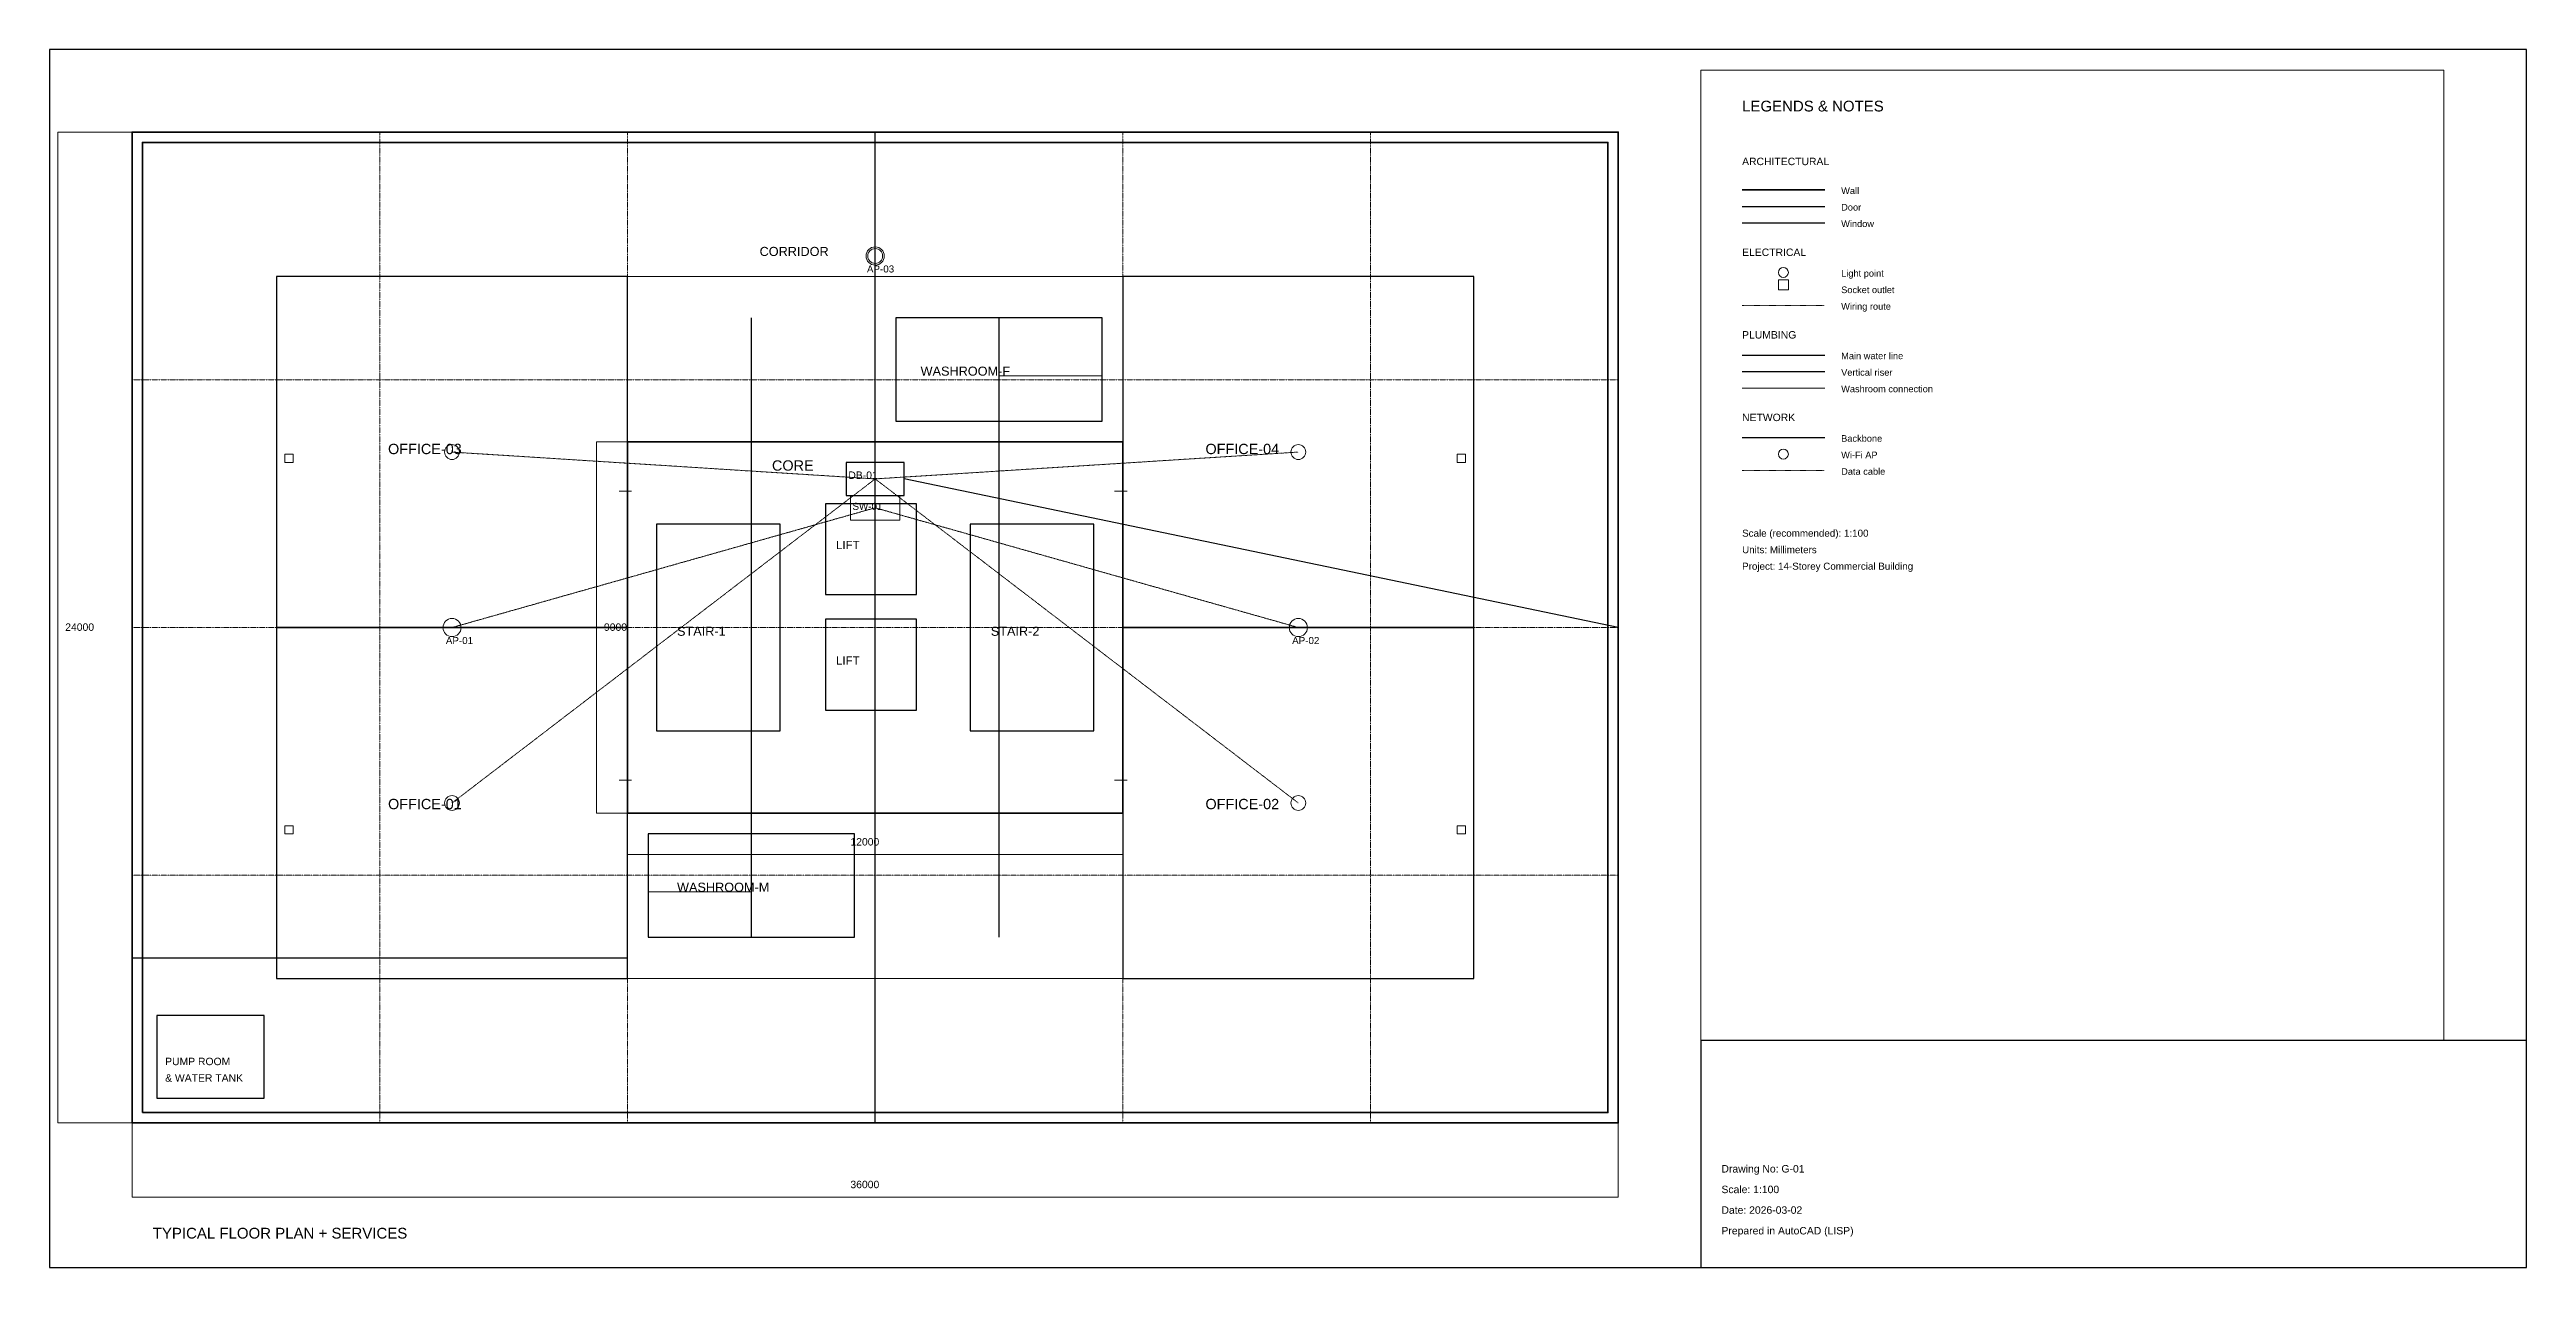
# Model space of a CAD drawing. Header units: millimetres. Extents: x -2000 to 58000, y -3500 to 26000.
import ezdxf

# ---------------------------------------------------------------- set-up
doc = ezdxf.new("R2010")
doc.units = ezdxf.units.MM
doc.linetypes.add('CENTER', pattern=[2, 1.25, -0.25, 0.25, -0.25])
doc.linetypes.add('DASHDOT', pattern=[1, 0.5, -0.25, 0, -0.25])
for name, color, linetype, lineweight in [('A-CORRIDOR', 8, 'Continuous', 20), ('A-DIMS', 1, 'Continuous', 18), ('A-DOOR', 30, 'Continuous', 25), ('A-ELEVATOR', 6, 'Continuous', 30), ('A-GRID', 9, 'CENTER', 15), ('A-ROOM-TEXT', 3, 'Continuous', 18), ('A-STAIR', 2, 'Continuous', 30), ('A-WALL', 7, 'Continuous', 35), ('A-WINDOW', 4, 'Continuous', 25), ('E-LEGEND', 30, 'Continuous', 15), ('E-LIGHT', 3, 'Continuous', 20), ('E-PANEL', 2, 'Continuous', 25), ('E-POWER-MAIN', 1, 'Continuous', 30), ('E-SOCKET', 4, 'Continuous', 20), ('E-SWITCH', 5, 'Continuous', 20), ('E-WIRE', 6, 'DASHDOT', 18), ('N-AP', 202, 'Continuous', 20), ('N-BACKBONE', 200, 'Continuous', 30), ('N-DATA-CABLE', 203, 'DASHDOT', 18), ('N-LABEL', 204, 'Continuous', 15), ('N-SWITCH', 201, 'Continuous', 20), ('P-HORIZ-PIPE', 153, 'Continuous', 20), ('P-RISER', 152, 'Continuous', 25), ('P-SYMBOL', 156, 'Continuous', 15), ('P-TANK-PUMP', 155, 'Continuous', 25), ('P-WATER-MAIN', 151, 'Continuous', 30), ('P-WC-CONN', 154, 'Continuous', 20), ('X-LEGEND', 8, 'Continuous', 18), ('X-NOTES', 9, 'Continuous', 15)]:
    doc.layers.add(name, color=color, linetype=linetype, lineweight=lineweight)
doc.layers.add('A-ROOM', color=3, linetype='Continuous')
doc.layers.add('X-TITLE', color=7, linetype='Continuous')
doc.styles.get("Standard").update_dxf_attribs({"font": 'arial.ttf'})

msp = doc.modelspace()

# ---------------------------------------------------------------- linework, layer by layer
at = {"layer": 'A-CORRIDOR'}
msp.add_lwpolyline([(3500, 3500), (32500, 3500), (32500, 20500), (3500, 20500)], close=True, dxfattribs=at)
at = {"layer": 'A-DIMS'}
for p, q in [((-1800, 0), (-1800, 24000)), ((0, 24000), (-1800, 24000)), ((11250, 7500), (11250, 16500)), ((12000, 16500), (11250, 16500)), ((12000, 7500), (11250, 7500)), ((12000, 7500), (12000, 6500)), ((24000, 7500), (24000, 6500)), ((12000, 6500), (24000, 6500)), ((0, 0), (-1800, 0)), ((0, 0), (0, -1800)), ((36000, 0), (36000, -1800)), ((0, -1800), (36000, -1800))]:
    msp.add_line(p, q, dxfattribs=at)
at = {"layer": 'A-DOOR'}
for p, q in [((39000, 22200), (41000, 22200)), ((19500, 16500), (20500, 16500)), ((12000, 15000), (12000, 16000)), ((24000, 15000), (24000, 16000)), ((12000, 8000), (12000, 9000)), ((24000, 8000), (24000, 9000)), ((15500, 7500), (16500, 7500))]:
    msp.add_line(p, q, dxfattribs=at)
at = {"layer": 'A-ELEVATOR'}
for points in [[(16800, 12800), (19000, 12800), (19000, 15000), (16800, 15000)], [(16800, 10000), (19000, 10000), (19000, 12200), (16800, 12200)]]:
    msp.add_lwpolyline(points, close=True, dxfattribs=at)
at = {"layer": 'A-GRID'}
for p, q in [((6000, 0), (6000, 24000)), ((12000, 0), (12000, 24000)), ((18000, 0), (18000, 24000)), ((24000, 0), (24000, 24000)), ((30000, 0), (30000, 24000)), ((0, 18000), (36000, 18000)), ((0, 12000), (36000, 12000)), ((0, 6000), (36000, 6000))]:
    msp.add_line(p, q, dxfattribs=at)
at = {"layer": 'A-ROOM'}
for points in [[(3500, 12000), (12000, 12000), (12000, 20500), (3500, 20500)], [(24000, 12000), (32500, 12000), (32500, 20500), (24000, 20500)], [(18500, 17000), (23500, 17000), (23500, 19500), (18500, 19500)], [(3500, 3500), (12000, 3500), (12000, 12000), (3500, 12000)], [(24000, 3500), (32500, 3500), (32500, 12000), (24000, 12000)], [(12500, 4500), (17500, 4500), (17500, 7000), (12500, 7000)]]:
    msp.add_lwpolyline(points, close=True, dxfattribs=at)
at = {"layer": 'A-STAIR'}
for points in [[(12700, 9500), (15700, 9500), (15700, 14500), (12700, 14500)], [(20300, 9500), (23300, 9500), (23300, 14500), (20300, 14500)]]:
    msp.add_lwpolyline(points, close=True, dxfattribs=at)
at = {"layer": 'A-WALL'}
msp.add_line((39000, 22600), (41000, 22600), dxfattribs=at)
for points in [[(0, 0), (36000, 0), (36000, 24000), (0, 24000)], [(0, 0), (36000, 0), (36000, 24000), (0, 24000)], [(0, 0), (36000, 0), (36000, 24000), (0, 24000)], [(0, 0), (36000, 0), (36000, 24000), (0, 24000)], [(250, 250), (35750, 250), (35750, 23750), (250, 23750)], [(12000, 7500), (24000, 7500), (24000, 16500), (12000, 16500)]]:
    msp.add_lwpolyline(points, close=True, dxfattribs=at)
at = {"layer": 'A-WINDOW'}
for p, q in [((5000, 24000), (9000, 24000)), ((14000, 24000), (18000, 24000)), ((22000, 24000), (26000, 24000)), ((28000, 24000), (32000, 24000)), ((39000, 21800), (41000, 21800)), ((5000, 0), (9000, 0)), ((14000, 0), (18000, 0)), ((22000, 0), (26000, 0)), ((28000, 0), (32000, 0))]:
    msp.add_line(p, q, dxfattribs=at)
at = {"layer": 'E-LIGHT'}
for centre, radius in [((18000, 21000), 180), ((40000, 20600), 120), ((7750, 16250), 180), ((28250, 16250), 180), ((7750, 7750), 180), ((28250, 7750), 180)]:
    msp.add_circle(centre, radius, dxfattribs=at)
at = {"layer": 'E-PANEL'}
msp.add_lwpolyline([(17300, 15200), (18700, 15200), (18700, 16000), (17300, 16000)], close=True, dxfattribs=at)
at = {"layer": 'E-POWER-MAIN'}
msp.add_line((36000, 12000), (18700, 15600), dxfattribs=at)
at = {"layer": 'E-SOCKET'}
for points in [[(39880, 20180), (40120, 20180), (40120, 20420), (39880, 20420)], [(3700, 16000), (3900, 16000), (3900, 16200), (3700, 16200)], [(32100, 16000), (32300, 16000), (32300, 16200), (32100, 16200)], [(3700, 7000), (3900, 7000), (3900, 7200), (3700, 7200)], [(32100, 7000), (32300, 7000), (32300, 7200), (32100, 7200)]]:
    msp.add_lwpolyline(points, close=True, dxfattribs=at)
at = {"layer": 'E-SWITCH'}
for p, q in [((11800, 15300), (12100, 15300)), ((23800, 15300), (24100, 15300)), ((11800, 8300), (12100, 8300)), ((23800, 8300), (24100, 8300))]:
    msp.add_line(p, q, dxfattribs=at)
at = {"layer": 'E-WIRE'}
for p, q in [((18000, 15600), (18000, 21000)), ((39000, 19800), (41000, 19800)), ((18000, 15600), (7750, 16250)), ((18000, 15600), (28250, 16250)), ((18000, 15600), (7750, 7750)), ((18000, 15600), (28250, 7750))]:
    msp.add_line(p, q, dxfattribs=at)
at = {"layer": 'N-AP'}
for centre, radius in [((18000, 21000), 220), ((40000, 16200), 120), ((7750, 12000), 220), ((28250, 12000), 220)]:
    msp.add_circle(centre, radius, dxfattribs=at)
at = {"layer": 'N-BACKBONE'}
for p, q in [((18000, 0), (18000, 24000)), ((39000, 16600), (41000, 16600))]:
    msp.add_line(p, q, dxfattribs=at)
at = {"layer": 'N-DATA-CABLE'}
for p, q in [((18000, 14900), (18000, 21000)), ((39000, 15800), (41000, 15800)), ((18000, 14900), (7750, 12000)), ((18000, 14900), (28250, 12000))]:
    msp.add_line(p, q, dxfattribs=at)
at = {"layer": 'N-SWITCH'}
msp.add_lwpolyline([(17400, 14600), (18600, 14600), (18600, 15200), (17400, 15200)], close=True, dxfattribs=at)
at = {"layer": 'P-HORIZ-PIPE'}
for p, q in [((21000, 18100), (23500, 18100)), ((15000, 5600), (12500, 5600))]:
    msp.add_line(p, q, dxfattribs=at)
at = {"layer": 'P-RISER'}
for p, q in [((15000, 4500), (15000, 19500)), ((21000, 4500), (21000, 19500)), ((39000, 18200), (41000, 18200))]:
    msp.add_line(p, q, dxfattribs=at)
at = {"layer": 'P-TANK-PUMP'}
msp.add_lwpolyline([(600, 600), (3200, 600), (3200, 2600), (600, 2600)], close=True, dxfattribs=at)
at = {"layer": 'P-WATER-MAIN'}
for p, q in [((39000, 18600), (41000, 18600)), ((0, 4000), (12000, 4000))]:
    msp.add_line(p, q, dxfattribs=at)
at = {"layer": 'P-WC-CONN'}
for p, q in [((18500, 18100), (18500, 19000)), ((23500, 18100), (23500, 19000)), ((39000, 17800), (41000, 17800)), ((12500, 5600), (12500, 6500)), ((17500, 5600), (17500, 6500))]:
    msp.add_line(p, q, dxfattribs=at)
at = {"layer": 'X-LEGEND'}
msp.add_lwpolyline([(38000, 2000), (56000, 2000), (56000, 25500), (38000, 25500)], close=True, dxfattribs=at)
at = {"layer": 'X-TITLE'}
for points in [[(-2000, -3500), (58000, -3500), (58000, 26000), (-2000, 26000)], [(38000, -3500), (58000, -3500), (58000, 2000), (38000, 2000)]]:
    msp.add_lwpolyline(points, close=True, dxfattribs=at)

# ---------------------------------------------------------------- texts
at = {"layer": 'A-DIMS'}
for s, p in [('24000', (-1620, 11920)), ('9000', (11430, 11920)), ('12000', (17400, 6720)), ('36000', (17400, -1580))]:
    msp.add_text(s, height=180, dxfattribs=at).set_placement(p)
at = {"layer": 'A-ROOM-TEXT'}
for s, height, p in [('CORRIDOR', 220, (15200, 21000)), ('WASHROOM-F', 220, (19100, 18100)), ('OFFICE-03', 250, (6200, 16200)), ('OFFICE-04', 250, (26000, 16200)), ('CORE', 250, (15500, 15800)), ('LIFT', 200, (17050, 13900)), ('STAIR-1', 220, (13200, 11800)), ('STAIR-2', 220, (20800, 11800)), ('LIFT', 200, (17050, 11100)), ('OFFICE-01', 250, (6200, 7600)), ('OFFICE-02', 250, (26000, 7600)), ('WASHROOM-M', 220, (13200, 5600))]:
    msp.add_text(s, height=height, dxfattribs=at).set_placement(p)
at = {"layer": 'E-LEGEND'}
msp.add_text('DB-01', height=180, dxfattribs=at).set_placement((17350, 15600))
at = {"layer": 'N-LABEL'}
for s, p in [('AP-03', (17800, 20600)), ('SW-01', (17450, 14850)), ('AP-01', (7600, 11600)), ('AP-02', (28100, 11600))]:
    msp.add_text(s, height=170, dxfattribs=at).set_placement(p)
at = {"layer": 'P-SYMBOL'}
for s, p in [('PUMP ROOM', (800, 1400)), ('& WATER TANK', (800, 1000))]:
    msp.add_text(s, height=180, dxfattribs=at).set_placement(p)
at = {"layer": 'X-LEGEND'}
for s, height, p in [('LEGENDS & NOTES', 260, (39000, 24500)), ('ARCHITECTURAL', 180, (39000, 23200)), ('Wall', 160, (41400, 22500)), ('Door', 160, (41400, 22100)), ('Window', 160, (41400, 21700)), ('ELECTRICAL', 180, (39000, 21000)), ('Light point', 160, (41400, 20500)), ('Wiring route', 160, (41400, 19700)), ('Socket outlet', 160, (41400, 20100)), ('PLUMBING', 180, (39000, 19000)), ('Main water line', 160, (41400, 18500)), ('Vertical riser', 160, (41400, 18100)), ('Washroom connection', 160, (41400, 17700)), ('NETWORK', 180, (39000, 17000)), ('Wi-Fi AP', 160, (41400, 16100)), ('Backbone', 160, (41400, 16500)), ('Data cable', 160, (41400, 15700))]:
    msp.add_text(s, height=height, dxfattribs=at).set_placement(p)
at = {"layer": 'X-NOTES'}
for s, p in [('Scale (recommended): 1:100', (39000, 14200)), ('Units: Millimeters', (39000, 13800)), ('Project: 14-Storey Commercial Building', (39000, 13400))]:
    msp.add_text(s, height=170, dxfattribs=at).set_placement(p)
at = {"layer": 'X-TITLE'}
for s, height, p in [('Drawing No: G-01', 180, (38500, -1200)), ('Scale: 1:100', 180, (38500, -1700)), ('Date: 2026-03-02', 180, (38500, -2200)), ('TYPICAL FLOOR PLAN + SERVICES', 260, (500, -2800)), ('Prepared in AutoCAD (LISP)', 180, (38500, -2700))]:
    msp.add_text(s, height=height, dxfattribs=at).set_placement(p)

doc.saveas('drawing.dxf')
